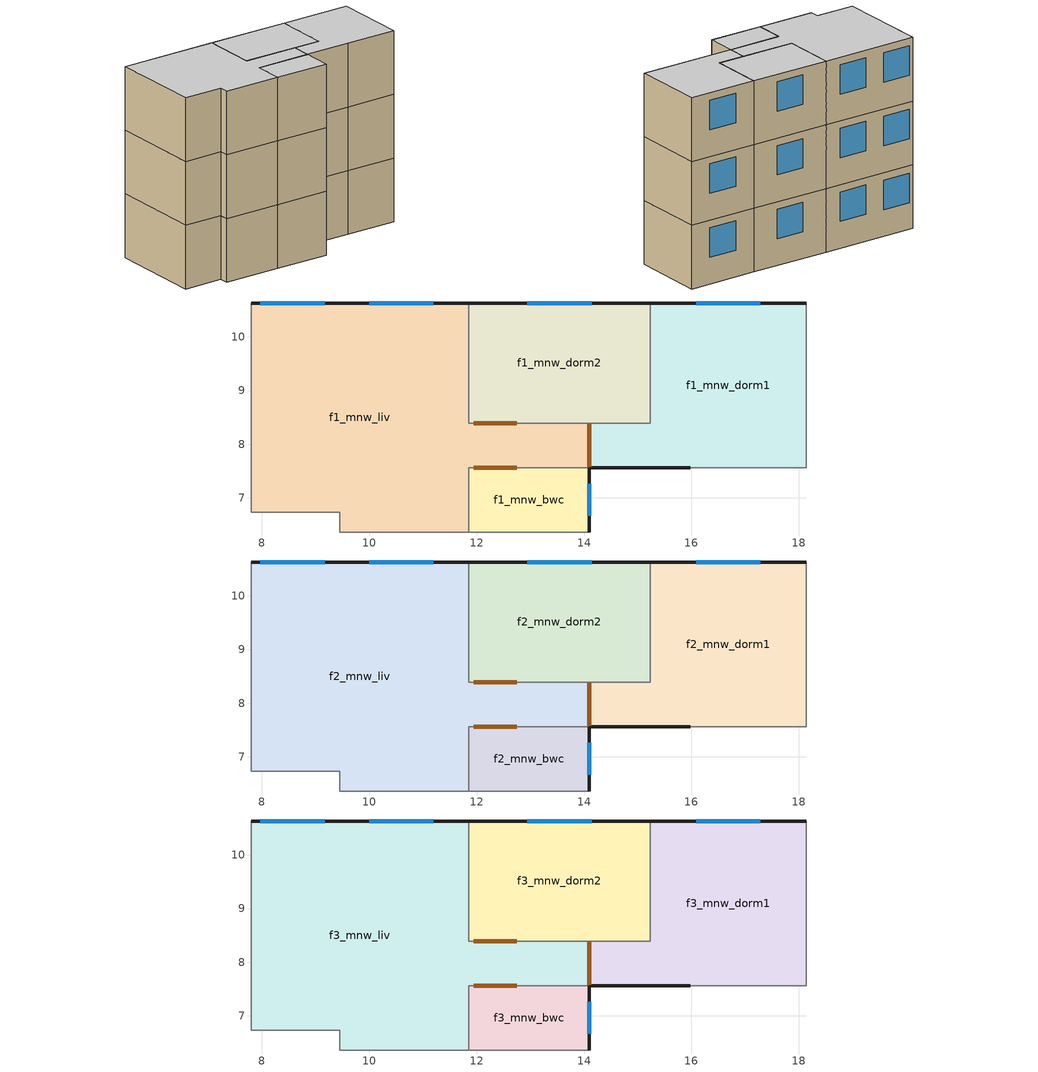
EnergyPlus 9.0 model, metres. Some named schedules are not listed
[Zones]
f1_mnw_bwc
 floor othersideconditionsmodel (slab): 14.1,7.57 14.1,6.37 11.85,6.37 11.85,7.57 z0
 wall outside (ext_wall): 14.1,6.37 14.1,7.57 z0:2.6
 wall to f1_mnw_liv (int_wall): 14.1,7.57 11.85,7.57 11.85,6.37 z0:2.6
 wall adiabatic (int_wall): 11.85,6.37 14.1,6.37 z0:2.6
 window (simple_window): 14.1,6.67 14.1,7.27 z1.5:2.1
 door inside (door_3cm): 12.75,7.57 11.95,7.57 z0:2.1
f1_mnw_dorm1
 floor othersideconditionsmodel (slab): 18.14,10.63 18.14,7.57 14.1,7.57 14.1,8.39 15.23,8.39 15.23,10.63 z0
 wall outside (ext_wall): 18.14,10.63 15.23,10.63 / 14.1,7.57 15.98,7.57 z0:2.6
 wall adiabatic (int_wall): 15.98,7.57 18.14,7.57 18.14,10.63 z0:2.6
 wall to f1_mnw_dorm2 (int_wall): 15.23,10.63 15.23,8.39 14.1,8.39 z0:2.6
 wall to f1_mnw_liv (int_wall): 14.1,8.39 14.1,7.57 z0:2.6
 window (simple_window): 17.29,10.63 16.09,10.63 z1.1:2.3
 door inside (door_3cm): 14.1,8.38 14.1,7.58 z0:2.1
f1_mnw_dorm2
 floor othersideconditionsmodel (slab): 15.23,10.63 15.23,8.39 11.85,8.39 11.85,10.63 z0
 wall outside (ext_wall): 15.23,10.63 11.85,10.63 z0:2.6
 wall to f1_mnw_liv (int_wall): 11.85,10.63 11.85,8.39 14.1,8.39 z0:2.6
 window (simple_window): 14.14,10.63 12.94,10.63 z1.1:2.3
 door inside (door_3cm): 11.95,8.39 12.75,8.39 z0:2.1
f1_mnw_liv
 floor othersideconditionsmodel (slab): 14.1,8.39 14.1,7.57 11.85,7.57 11.85,6.37 9.45,6.37 9.45,6.73 7.8,6.73 7.8,10.63 11.85,10.63 11.85,8.39 z0
 wall outside (ext_wall): 11.85,10.63 7.8,10.63 z0:2.6
 wall adiabatic (int_wall): 7.8,10.63 7.8,6.73 9.45,6.73 9.45,6.37 11.85,6.37 z0:2.6
 window (simple_window): 11.2,10.63 9.99,10.63 / 9.17,10.63 7.97,10.63 z1.1:2.3
f2_mnw_bwc
 floor to f1_mnw_bwc (floor): 14.1,7.57 14.1,6.37 11.85,6.37 11.85,7.57 z2.6
 wall outside (ext_wall): 14.1,6.37 14.1,7.57 z2.6:5.2
 wall to f2_mnw_liv (int_wall): 14.1,7.57 11.85,7.57 11.85,6.37 z2.6:5.2
 wall adiabatic (int_wall): 11.85,6.37 14.1,6.37 z2.6:5.2
 window (simple_window): 14.1,6.67 14.1,7.27 z4.1:4.7
 door inside (door_3cm): 12.75,7.57 11.95,7.57 z2.6:4.7
f2_mnw_dorm1
 floor to f1_mnw_dorm1 (floor): 18.14,10.63 18.14,7.57 14.1,7.57 14.1,8.39 15.23,8.39 15.23,10.63 z2.6
 wall outside (ext_wall): 18.14,10.63 15.23,10.63 / 14.1,7.57 15.98,7.57 z2.6:5.2
 wall adiabatic (int_wall): 15.98,7.57 18.14,7.57 18.14,10.63 z2.6:5.2
 wall to f2_mnw_dorm2 (int_wall): 15.23,10.63 15.23,8.39 14.1,8.39 z2.6:5.2
 wall to f2_mnw_liv (int_wall): 14.1,8.39 14.1,7.57 z2.6:5.2
 window (simple_window): 17.29,10.63 16.09,10.63 z3.7:4.9
 door inside (door_3cm): 14.1,8.38 14.1,7.58 z2.6:4.7
f2_mnw_dorm2
 floor to f1_mnw_dorm2 (floor): 15.23,10.63 15.23,8.39 11.85,8.39 11.85,10.63 z2.6
 wall outside (ext_wall): 15.23,10.63 11.85,10.63 z2.6:5.2
 wall to f2_mnw_liv (int_wall): 11.85,10.63 11.85,8.39 14.1,8.39 z2.6:5.2
 window (simple_window): 14.14,10.63 12.94,10.63 z3.7:4.9
 door inside (door_3cm): 11.95,8.39 12.75,8.39 z2.6:4.7
f2_mnw_liv
 floor to f1_mnw_liv (floor): 14.1,8.39 14.1,7.57 11.85,7.57 11.85,6.37 9.45,6.37 9.45,6.73 7.8,6.73 7.8,10.63 11.85,10.63 11.85,8.39 z2.6
 wall outside (ext_wall): 11.85,10.63 7.8,10.63 z2.6:5.2
 wall adiabatic (int_wall): 7.8,10.63 7.8,6.73 9.45,6.73 9.45,6.37 11.85,6.37 z2.6:5.2
 window (simple_window): 11.2,10.63 9.99,10.63 / 9.17,10.63 7.97,10.63 z3.7:4.9
f3_mnw_bwc
 floor to f2_mnw_bwc (floor): 14.1,7.57 14.1,6.37 11.85,6.37 11.85,7.57 z5.2
 wall outside (ext_wall): 14.1,6.37 14.1,7.57 z5.2:7.8
 wall to f3_mnw_liv (int_wall): 14.1,7.57 11.85,7.57 11.85,6.37 z5.2:7.8
 wall adiabatic (int_wall): 11.85,6.37 14.1,6.37 z5.2:7.8
 window (simple_window): 14.1,6.67 14.1,7.27 z6.7:7.3
 door inside (door_3cm): 12.75,7.57 11.95,7.57 z5.2:7.3
 ceiling adiabatic (ceiling): 11.85,7.57 11.85,6.37 14.1,6.37 14.1,7.57 z7.8
f3_mnw_dorm1
 floor to f2_mnw_dorm1 (floor): 18.14,10.63 18.14,7.57 14.1,7.57 14.1,8.39 15.23,8.39 15.23,10.63 z5.2
 wall outside (ext_wall): 18.14,10.63 15.23,10.63 / 14.1,7.57 15.98,7.57 z5.2:7.8
 wall adiabatic (int_wall): 15.98,7.57 18.14,7.57 18.14,10.63 z5.2:7.8
 wall to f3_mnw_dorm2 (int_wall): 15.23,10.63 15.23,8.39 14.1,8.39 z5.2:7.8
 wall to f3_mnw_liv (int_wall): 14.1,8.39 14.1,7.57 z5.2:7.8
 window (simple_window): 17.29,10.63 16.09,10.63 z6.3:7.5
 door inside (door_3cm): 14.1,8.38 14.1,7.58 z5.2:7.3
 ceiling adiabatic (ceiling): 15.23,10.63 15.23,8.39 14.1,8.39 14.1,7.57 18.14,7.57 18.14,10.63 z7.8
f3_mnw_dorm2
 floor to f2_mnw_dorm2 (floor): 15.23,10.63 15.23,8.39 11.85,8.39 11.85,10.63 z5.2
 wall outside (ext_wall): 15.23,10.63 11.85,10.63 z5.2:7.8
 wall to f3_mnw_liv (int_wall): 11.85,10.63 11.85,8.39 14.1,8.39 z5.2:7.8
 window (simple_window): 14.14,10.63 12.94,10.63 z6.3:7.5
 door inside (door_3cm): 11.95,8.39 12.75,8.39 z5.2:7.3
 ceiling adiabatic (ceiling): 11.85,10.63 11.85,8.39 15.23,8.39 15.23,10.63 z7.8
f3_mnw_liv
 floor to f2_mnw_liv (floor): 14.1,8.39 14.1,7.57 11.85,7.57 11.85,6.37 9.45,6.37 9.45,6.73 7.8,6.73 7.8,10.63 11.85,10.63 11.85,8.39 z5.2
 wall outside (ext_wall): 11.85,10.63 7.8,10.63 z5.2:7.8
 wall adiabatic (int_wall): 7.8,10.63 7.8,6.73 9.45,6.73 9.45,6.37 11.85,6.37 z5.2:7.8
 window (simple_window): 11.2,10.63 9.99,10.63 / 9.17,10.63 7.97,10.63 z6.3:7.5
 ceiling adiabatic (ceiling): 7.8,10.63 7.8,6.73 9.45,6.73 9.45,6.37 11.85,6.37 11.85,7.57 14.1,7.57 14.1,8.39 11.85,8.39 11.85,10.63 z7.8
[Building]
model: Loads convergence tolerance value=0.04; Maximum number of warmup days=25; Minimum number of warmup days=6; North axis=0; Solar distribution=FullInteriorAndExteriorWithReflections; Temperature convergence tolerance value=0.4; Terrain=City
[Site:GroundDomain:Slab]
ground_domain: 1, 0.4, 1.6, 10, No, Full, 6, 5, Timestep, ground_coupled_oscm, OnGrade, 1250, 30, 50, 1500, 1.5, finite_diff, Site:GroundTemperature:Undisturbed:FiniteDifference, No
[Site:GroundTemperature:Undisturbed:FiniteDifference]
finite_diff: 0.4, 1250, 30, 50, 1500, 1.5
[Construction]
ceiling: piso_ceramico_0.7, contrapiso, concreto_10cm_0.5
floor: concreto_10cm_0.5, contrapiso, piso_ceramico_0.7
slab: concreto_10cm_0.5
door_3cm: porta_madeira_3cm_0.5
simple_window: vid_0.87
ext_wall: placa_cimenticia, la_vidro_5cm, gesso_0.5
int_wall: gesso_0.5, la_vidro_5cm, gesso_0.5
[Material] Thermal absorptance=0.9
Name | Conductivity | Density | Roughness | Solar absorptance | Specific heat | Thickness | Visible absorptance
concreto_10cm_0.5 | 1.75 | 2200 | Rough | 0.5 | 1000 | 0.1 | 0.5
contrapiso | 1.15 | 2000 | MediumRough | 0.7 | 1000 | 0.02 | 0.7
piso_ceramico_0.7 | 1.05 | 2000 | Smooth | 0.7 | 920 | 0.0075 | 0.7
porta_madeira_3cm_0.5 | 0.15 | 650 | MediumSmooth | 0.5 | 2300 | 0.03 | 0.5
placa_cimenticia | 1.15 | 2000 | MediumSmooth | 0.5 | 1000 | 0.01 | 0.5
gesso_0.5 | 0.35 | 900 | Smooth | 0.5 | 870 | 0.0125 | 0.5
[Material:NoMass]
la_vidro_5cm: Roughness=Smooth; Thermal resistance=1.25; Thermal absorptance=0.9; Solar absorptance=0.7; Visible absorptance=0.7
[WindowMaterial:SimpleGlazingSystem]
vid_0.87: Solar heat gain coefficient=0.87; U factor=5.7
[SurfaceProperty:OtherSideConditionsModel]
ground_coupled_oscm: Type of modeling=GroundCoupledSurface
[Zone] Multiplier=1
f1_mnw_bwc; f1_mnw_dorm1; f1_mnw_dorm2; f1_mnw_liv; f2_mnw_bwc; f2_mnw_dorm1; f2_mnw_dorm2; f2_mnw_liv; f3_mnw_bwc; f3_mnw_dorm1; f3_mnw_dorm2; f3_mnw_liv
[AirflowNetwork:MultiZone:Component:DetailedOpening] Discharge coefficient for opening factor 1=0.001; Discharge coefficient for opening factor 2=0.65; Extra crack length or height of pivoting axis=0; Height factor for opening factor 1=1; Height factor for opening factor 2=1; Number of sets of opening factor data=2; Opening factor 1=0; Opening factor 2=1; Start height factor for opening factor 1=0; Start height factor for opening factor 2=0; Type of rectangular large vertical opening lvo=NonPivoted; Width factor for opening factor 1=0
Name | Air mass flow coefficient when opening is closed | Air mass flow exponent when opening is closed | Width factor for opening factor 2
window_opening | 0.0003 | 0.63 | 0.45
door_opening | 0.0024 | 0.59 | 1
[AirflowNetwork:SimulationControl]
afn_control: Absolute airflow convergence tolerance=1e-06; Airflownetwork control=MultizoneWithoutDistribution; Azimuth angle of long axis of building=90; Building type=LowRise; Convergence acceleration limit=-0.5; Height selection for local wind pressure calculation=OpeningHeight; Initialization type=LinearInitializationMethod; Maximum number of iterations=500; Ratio of building width along short axis to width along long axis=0.5; Relative airflow convergence tolerance=0.0001; Wind pressure coefficient type=SurfaceAverageCalculation
[AirflowNetwork:MultiZone:Surface] Window door opening factor or crack factor=1
Name | Surface | Leakage component | Ventilation control mode | Venting availability schedule | Ventilation control zone temperature setpoint schedule
afn_f1_mnw_bwc_door_n | f1_mnw_bwc_door_n | door_opening | NoVent
afn_f1_mnw_bwc_window_e | f1_mnw_bwc_window_e | window_opening | Constant
afn_f1_mnw_dorm1_door_w | f1_mnw_dorm1_door_w | door_opening | Constant
afn_f1_mnw_dorm1_window_n | f1_mnw_dorm1_window_n | window_opening | Temperature | sch_window_behav | sch_afn_dorm
afn_f1_mnw_dorm2_door_s | f1_mnw_dorm2_door_s | door_opening | Constant
afn_f1_mnw_dorm2_window_n | f1_mnw_dorm2_window_n | window_opening | Temperature | sch_window_behav | sch_afn_dorm
afn_f1_mnw_liv_window_n1 | f1_mnw_liv_window_n1 | window_opening | Temperature | sch_window_behav | sch_afn_liv
afn_f1_mnw_liv_window_n2 | f1_mnw_liv_window_n2 | window_opening | Temperature | sch_window_behav | sch_afn_liv
afn_f2_mnw_bwc_door_n | f2_mnw_bwc_door_n | door_opening | NoVent
afn_f2_mnw_bwc_window_e | f2_mnw_bwc_window_e | window_opening | Constant
afn_f2_mnw_dorm1_door_w | f2_mnw_dorm1_door_w | door_opening | Constant
afn_f2_mnw_dorm1_window_n | f2_mnw_dorm1_window_n | window_opening | Temperature | sch_window_behav | sch_afn_dorm
afn_f2_mnw_dorm2_door_s | f2_mnw_dorm2_door_s | door_opening | Constant
afn_f2_mnw_dorm2_window_n | f2_mnw_dorm2_window_n | window_opening | Temperature | sch_window_behav | sch_afn_dorm
afn_f2_mnw_liv_window_n1 | f2_mnw_liv_window_n1 | window_opening | Temperature | sch_window_behav | sch_afn_liv
afn_f2_mnw_liv_window_n2 | f2_mnw_liv_window_n2 | window_opening | Temperature | sch_window_behav | sch_afn_liv
afn_f3_mnw_bwc_door_n | f3_mnw_bwc_door_n | door_opening | NoVent
afn_f3_mnw_bwc_window_e | f3_mnw_bwc_window_e | window_opening | Constant
afn_f3_mnw_dorm1_door_w | f3_mnw_dorm1_door_w | door_opening | Constant
afn_f3_mnw_dorm1_window_n | f3_mnw_dorm1_window_n | window_opening | Temperature | sch_window_behav | sch_afn_dorm
afn_f3_mnw_dorm2_door_s | f3_mnw_dorm2_door_s | door_opening | Constant
afn_f3_mnw_dorm2_window_n | f3_mnw_dorm2_window_n | window_opening | Temperature | sch_window_behav | sch_afn_dorm
afn_f3_mnw_liv_window_n1 | f3_mnw_liv_window_n1 | window_opening | Temperature | sch_window_behav | sch_afn_liv
afn_f3_mnw_liv_window_n2 | f3_mnw_liv_window_n2 | window_opening | Temperature | sch_window_behav | sch_afn_liv
[AirflowNetwork:MultiZone:Zone]
Name | Zone
afn_f1_mnw_bwc | f1_mnw_bwc
afn_f1_mnw_dorm1 | f1_mnw_dorm1
afn_f1_mnw_dorm2 | f1_mnw_dorm2
afn_f1_mnw_liv | f1_mnw_liv
afn_f2_mnw_bwc | f2_mnw_bwc
afn_f2_mnw_dorm1 | f2_mnw_dorm1
afn_f2_mnw_dorm2 | f2_mnw_dorm2
afn_f2_mnw_liv | f2_mnw_liv
afn_f3_mnw_bwc | f3_mnw_bwc
afn_f3_mnw_dorm1 | f3_mnw_dorm1
afn_f3_mnw_dorm2 | f3_mnw_dorm2
afn_f3_mnw_liv | f3_mnw_liv
